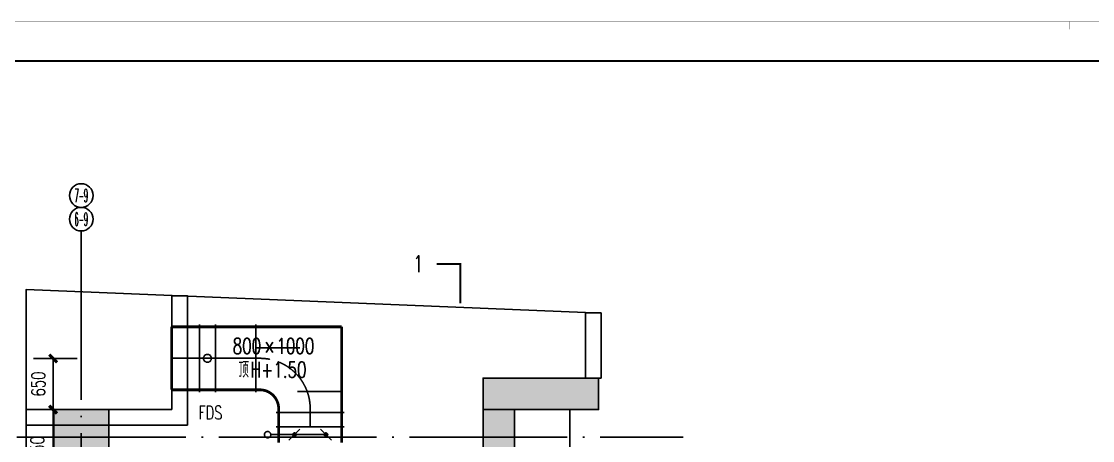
# Model space of a CAD drawing. Extents: x -778003 to -147913, y -2164908 to -814216.
# Drawn here: x -433901 to -420303, y -1278961 to -1273637 of the extents above; entities that cross this region are included whole.
import ezdxf
from ezdxf.enums import TextEntityAlignment as Align

# ---------------------------------------------------------------- set-up
doc = ezdxf.new("R2010")
doc.units = 0
doc.header["$LTSCALE"] = 1000
doc.header["$MEASUREMENT"] = 0
for name, pattern in [('CENTER2', [1.125, 0.75, -0.125, 0.125, -0.125]), ('DASH', [0.35, 0.25, -0.1]), ('结构柱网$0$DOTE', [2.42, 2, -0.2, 0.02, -0.2])]:
    doc.linetypes.add(name, pattern=pattern)
doc.layers.get('0').update_dxf_attribs({"linetype": 'CONTINUOUS'})
for name, color, linetype in [('00-风量计算', 6, 'CONTINUOUS'), ('02-TEXT_房间', 7, 'CONTINUOUS'), ('A-TECH_结构', 21, 'CONTINUOUS'), ('A_STR-砌块墙', 121, 'CONTINUOUS'), ('DOOR_FIRE', 220, 'CONTINUOUS'), ('DUCT-新风中心线', 5, 'CENTER2'), ('DUCT-新风标注', 3, 'CONTINUOUS'), ('DUCT-新风法兰', 2, 'CONTINUOUS'), ('DUCT-新风管', 3, 'CONTINUOUS'), ('DUCT-新风管端线', 2, 'CONTINUOUS'), ('DUCT-新风阀门', 7, 'CONTINUOUS'), ('H-公共文字', 7, 'CONTINUOUS'), ('TH_DIM', 3, 'CONTINUOUS'), ('结构柱网$0$S-ANNO-DOTE', 230, '结构柱网$0$DOTE'), ('结构柱网$0$建-轴网-尺寸', 86, 'CONTINUOUS')]:
    doc.layers.add(name, color=color, linetype=linetype)
doc.styles.add('_TCH_DIM', font='SIMPLEX', dxfattribs={"bigfont": 'GBCBIG'})
doc.styles.add('_TCH_DIM_T3', font='SIMPLEX', dxfattribs={"width": 0.705882, "bigfont": 'GBCBIG'})
doc.styles.add('_TCH_LABEL', font='COMPLEX', dxfattribs={"bigfont": 'GBCBIG'})
doc.styles.add('_TCH_SPACE', font='SIMPLEX', dxfattribs={"bigfont": 'GBCBIG'})
doc.styles.add('JD', font='ROMANS2.shx', dxfattribs={"width": 0.7, "bigfont": 'HZDF2.shx'})
doc.styles.add('结构柱网$0$_TCH_AXIS', font='COMPLEX', dxfattribs={"bigfont": 'GBCBIG'})
doc.dimstyles.new('_TCH_ARCH&&100', dxfattribs={"dimtxt": 297.5, "dimasz": 100, "dimexe": 250, "dimexo": 300, "dimgap": 126.25, "dimtad": 1, "dimdec": 0, "dimzin": 0, "dimdsep": 46, "dimtxsty": '_TCH_DIM_T3', "dimblk": 'ARCHTICK', "dimcen": 0.09, "dimclrt": 7, "dimazin": 2, "dimtfac": 1, "dimtdec": 0, "dimtix": 1, "dimtmove": 2, "dimatfit": 3, "dimfxl": 0, "dimtolj": 1, "dimtzin": 0, "dimarcsym": 0})

# ---------------------------------------------------------------- blocks, each defined once
blk = doc.blocks.new('$DorLib2D$00000002')
for p, q in [((-0.5, 0), (-0.5, 0.4875)), ((-0.475, 0.4875), (-0.5, 0.4875)), ((-0.475, 0), (-0.475, 0.4875)), ((0.475, 0), (0.475, 0.4875)), ((0.475, 0.4875), (0.5, 0.4875)), ((0.5, 0), (0.5, 0.4875)), ((-0.5, 0), (-0.475, 0)), ((0.5, 0), (0.475, 0))]:
    blk.add_line(p, q)
at = {"lineweight": 13}
for centre, start, end in [((-0.4875, 0), 0, 88.53072), ((0.4875, 0), 91.46928, 180)]:
    blk.add_arc(centre, 0.4875, start, end, dxfattribs=at)
blk = doc.blocks.new('A$C66654B17')
h = blk.add_hatch(color=16)
h.dxf.hatch_style = 1
h.paths.add_polyline_path([(-1000, -8215), (-1400, -8215), (-1400, -5315), (-1000, -5315)])
edge = h.paths.add_edge_path()
edge.add_line((66, -415), (-1400, -415))
edge.add_line((-1400, -415), (-1400, -2115))
edge.add_line((-1400, -2115), (-1000, -2115))
edge.add_line((-1000, -2115), (-1000, -815))
edge.add_line((-1000, -815), (66, -815))
edge.add_line((66, -815), (66, -415))
h = blk.add_hatch(color=16)
h.dxf.hatch_style = 1
h.paths.add_polyline_path([(-1000, -815), (-1400, -815), (-1400, -2115), (-1000, -2115)])
h.paths.add_polyline_path([(-1400, -415), (66, -415), (66, -815), (-1400, -815)])
h = blk.add_hatch(color=16)
h.dxf.hatch_style = 1
h.paths.add_polyline_path([(-6850, -815), (-6150, -815), (-6150, -1515), (-6850, -1515)])
at = {"color": 141}
for points in [[(-2900, -8215), (-2900, -8015), (-7200, -8015), (-7200, 710), (-100, 419), (-100, -415), (-1400, -415), (-1400, -8015)], [(66, -415), (-1400, -415), (-1400, -2115), (-1000, -2115), (-1000, -815), (66, -815), (66, -415)]]:
    blk.add_lwpolyline(points, dxfattribs=at)
for points in [[(-1400, -415), (66, -415), (66, -815), (-1400, -815)], [(-6850, -815), (-6150, -815), (-6150, -1515), (-6850, -1515)], [(-1000, -815), (-1400, -815), (-1400, -2115), (-1000, -2115)], [(-1400, -2115), (-1000, -2115), (-1000, -5315), (-1400, -5315)], [(-1000, -8215), (-1400, -8215), (-1400, -5315), (-1000, -5315)]]:
    blk.add_lwpolyline(points, close=True, dxfattribs=at)
at = {"layer": 'A-TECH_结构'}
blk.add_lwpolyline([(-300, -3215), (-1000, -3215), (-1000, -815), (-300, -815)], close=True, dxfattribs=at)
at = {"layer": 'A-TECH_结构', "linetype": 'DASH'}
blk.add_lwpolyline([(-6350, -3065), (-6350, -1515), (-5650, -1515), (-5650, -3065)], close=True, dxfattribs=at)
at = {"layer": 'A_STR-砌块墙'}
for p, q in [((-5351, -814), (-5351, 631)), ((-5351, 631), (-5151, 631)), ((-5151, -1014), (-5151, 631)), ((-100, -415), (-100, 415)), ((-100, 415), (100, 415)), ((100, -415), (100, 415)), ((-100, -415), (100, -415)), ((-7200, -814), (-5351, -814)), ((-7200, -814), (-7200, -1014)), ((-7200, -1014), (-5151, -1014)), ((-1400, -5315), (-1400, -2115)), ((-1300, -2115), (-1100, -2115)), ((-1000, -5315), (-1000, -2115)), ((-1300, -5315), (-1100, -5315)), ((-7200, -8015), (-2900, -8015)), ((-7200, -8015), (-7200, -8215)), ((-2900, -8015), (-2900, -8215)), ((-7200, -8215), (-2900, -8215))]:
    blk.add_line(p, q, dxfattribs=at)
at = {"layer": 'A_STR-砌块墙', "color": 46}
blk.add_line((-1200, -5315), (-1200, -2115), dxfattribs=at)
at = {"layer": 'DOOR_FIRE', "xscale": -1500, "yscale": 1500, "zscale": -1500, "rotation": 179.9999999887687}
blk.add_blockref('$DorLib2D$00000002', (-2150, -8115), dxfattribs=at)
at = {"layer": '02-TEXT_房间', "style": '_TCH_SPACE', "width": 0.705882}
blk.add_text('XF', height=297.5, rotation=90, dxfattribs=at).set_placement((-546, -1933))
at = {"layer": '02-TEXT_房间', "style": '_TCH_SPACE'}
blk.add_text('新风机房', height=337.6, dxfattribs=at).set_placement((-4493, -4714))
blk = doc.blocks.new('_ArchTick')
at = {"color": 0, "linetype": 'ByBlock', "const_width": 0.4}
blk.add_lwpolyline([(-0.5, -0.5), (0.5, 0.5)], dxfattribs=at)
blk = doc.blocks.new('*D86')
at = {"layer": 'TH_DIM', "color": 0, "lineweight": -2}
for p, q in [((-433194, -1277918), (-433748, -1277918)), ((-433498, -1278568), (-433498, -1277918)), ((-433194, -1278568), (-433748, -1278568))]:
    blk.add_line(p, q, dxfattribs=at)
at = {"layer": 'TH_DIM', "color": 0, "lineweight": -2, "xscale": 100, "yscale": 100, "zscale": 100}
for p, rotation in [((-433498, -1277918), 90), ((-433498, -1278568), 270)]:
    blk.add_blockref('_ArchTick', p, dxfattribs=dict(at, rotation=rotation))
at = {"layer": 'TH_DIM', "color": 7, "insert": (-433686, -1278243), "char_height": 175, "attachment_point": 5, "rotation": 90, "style": '_TCH_DIM_T3'}
blk.add_mtext('\\A1;650', dxfattribs=at)
blk = doc.blocks.new('*D90')
at = {"layer": 'TH_DIM', "color": 0, "lineweight": -2}
for p, q in [((-433358, -1278568), (-433748, -1278568)), ((-433498, -1279618), (-433498, -1278568)), ((-433358, -1279618), (-433748, -1279618))]:
    blk.add_line(p, q, dxfattribs=at)
at = {"layer": 'TH_DIM', "color": 0, "lineweight": -2, "xscale": 100, "yscale": 100, "zscale": 100}
for p, rotation in [((-433498, -1278568), 90), ((-433498, -1279618), 270)]:
    blk.add_blockref('_ArchTick', p, dxfattribs=dict(at, rotation=rotation))
at = {"layer": 'TH_DIM', "color": 7, "insert": (-433698, -1279116), "char_height": 175, "attachment_point": 5, "rotation": 90, "style": '_TCH_DIM_T3'}
blk.add_mtext('\\A1;1050', dxfattribs=at)
blk = doc.blocks.new('结构柱网$0$_AXISO')
blk.add_circle((0, 0), 0.5)
blk = doc.blocks.new('A1')
for points, const_width in [([(-584266, -1025182), (-500166, -1025182), (-500166, -965782), (-584266, -965782)], 5), ([(-507666, -966782), (-581766, -966782), (-581766, -1024182), (-507666, -1024182)], 50)]:
    blk.add_lwpolyline(points, close=True, dxfattribs=dict(const_width=const_width))
at = {"const_width": 5}
blk.add_lwpolyline([(-542216, -965782), (-542216, -965982)], dxfattribs=at)

msp = doc.modelspace()

# ---------------------------------------------------------------- linework, layer by layer
msp.add_lwpolyline([(-440371, -1274138.1), (-400071, -1274138.1), (-400071, -1302838.1), (-440371, -1302838.1)], close=True)
at = {"layer": 'DUCT-新风中心线'}
for p, q in [((-431639.2, -1277916.1), (-431992.5, -1277916.1)), ((-430925.4, -1277916.1), (-431438.8, -1277916.1)), ((-430925.2, -1277916.1), (-430875.2, -1277916.1)), ((-430235.2, -1278556.1), (-430235.2, -1278606.1)), ((-430235.2, -1278785.6), (-430235.2, -1278606.3))]:
    msp.add_line(p, q, dxfattribs=at)
msp.add_arc((-430875.2, -1278556.1), 640, 0, 90, dxfattribs=at)
at = {"layer": 'DUCT-新风法兰'}
for p, q in [((-431639.1, -1278346.1), (-431639.1, -1277486.1)), ((-431438.9, -1278346.1), (-431438.9, -1277486.1)), ((-430925.3, -1277486.1), (-430925.3, -1278346.1)), ((-429805.2, -1278606.2), (-430665.2, -1278606.2)), ((-430665.2, -1278785.7), (-429805.2, -1278785.7))]:
    msp.add_line(p, q, dxfattribs=at)
at = {"layer": 'DUCT-新风管', "const_width": 35}
for points in [[(-431639.2, -1277516.1), (-431992.5, -1277516.1)], [(-431992.5, -1277516.1), (-431992.5, -1278316.1)], [(-431639, -1277516.1), (-431439, -1277516.1)], [(-430925.4, -1277516.1), (-431438.8, -1277516.1)], [(-430925.2, -1277516.1), (-429835.2, -1277516.1)], [(-429835.2, -1277516.1), (-429835.2, -1278606.1)], [(-431992.5, -1278316.1), (-431639.2, -1278316.1)], [(-431439, -1278316.1), (-431639, -1278316.1)], [(-431438.8, -1278316.1), (-430925.4, -1278316.1)], [(-430875.2, -1278316.1), (-430925.2, -1278316.1)], [(-430635.2, -1278606.1), (-430635.2, -1278556.1)], [(-430635.2, -1278606.3), (-430635.2, -1278785.6)], [(-429835.2, -1278785.6), (-429835.2, -1278606.3)], [(-430635.2, -1278985.8), (-430635.2, -1278785.8)], [(-429835.2, -1278785.8), (-429835.2, -1278985.8)]]:
    msp.add_lwpolyline(points, dxfattribs=at)
msp.add_lwpolyline([(-430635.2, -1278556.1, 0.4142136), (-430875.2, -1278316.1)], format="xyb", dxfattribs=at)
at = {"layer": 'DUCT-新风管端线'}
for p, q in [((-431639.2, -1278316.1), (-431639.2, -1277516.1)), ((-431639, -1278316.1), (-431639, -1277516.1)), ((-431439, -1278316.1), (-431439, -1277516.1)), ((-431438.8, -1277516.1), (-431438.8, -1278316.1)), ((-430925.4, -1278316.1), (-430925.4, -1277516.1)), ((-430925.2, -1278316.1), (-430925.2, -1277516.1)), ((-430925.2, -1277782.7), (-430365.2, -1277782.7)), ((-429835.2, -1278339.4), (-430395.2, -1278339.4)), ((-429835.2, -1278606.1), (-430635.2, -1278606.1)), ((-429835.2, -1278606.3), (-430635.2, -1278606.3)), ((-430635.2, -1278785.6), (-429835.2, -1278785.6)), ((-430635.2, -1278785.8), (-429835.2, -1278785.8))]:
    msp.add_line(p, q, dxfattribs=at)
at = {"layer": 'DUCT-新风阀门'}
for p, q in [((-431575.4, -1277881.8), (-431579.4, -1277886.7)), ((-431570.9, -1277877.5), (-431575.4, -1277881.8)), ((-431565.8, -1277873.8), (-431570.9, -1277877.5)), ((-431560.3, -1277870.8), (-431565.8, -1277873.8)), ((-431554.4, -1277868.5), (-431560.3, -1277870.8)), ((-431548.3, -1277866.9), (-431554.4, -1277868.5)), ((-431542.1, -1277866.2), (-431548.3, -1277866.9)), ((-431535.8, -1277866.2), (-431542.1, -1277866.2)), ((-431529.6, -1277866.9), (-431535.8, -1277866.2)), ((-431523.5, -1277868.5), (-431529.6, -1277866.9)), ((-431517.7, -1277870.8), (-431523.5, -1277868.5)), ((-431512.2, -1277873.8), (-431517.7, -1277870.8)), ((-431507.1, -1277877.5), (-431512.2, -1277873.8)), ((-431502.5, -1277881.8), (-431507.1, -1277877.5)), ((-431498.5, -1277886.7), (-431502.5, -1277881.8)), ((-431451.5, -1277916.1), (-431626.5, -1277916.1)), ((-431588.6, -1277909.8), (-431589, -1277916.1)), ((-431589, -1277916.1), (-431588.6, -1277922.3)), ((-431587.4, -1277903.6), (-431588.6, -1277909.8)), ((-431588.6, -1277922.3), (-431587.4, -1277928.5)), ((-431585.5, -1277897.7), (-431587.4, -1277903.6)), ((-431587.4, -1277928.5), (-431585.5, -1277934.5)), ((-431582.8, -1277892), (-431585.5, -1277897.7)), ((-431585.5, -1277934.5), (-431582.8, -1277940.2)), ((-431579.4, -1277886.7), (-431582.8, -1277892)), ((-431582.8, -1277940.2), (-431579.4, -1277945.5)), ((-431579.4, -1277945.5), (-431575.4, -1277950.3)), ((-431575.4, -1277950.3), (-431570.9, -1277954.6)), ((-431570.9, -1277954.6), (-431565.8, -1277958.3)), ((-431565.8, -1277958.3), (-431560.3, -1277961.3)), ((-431560.3, -1277961.3), (-431554.4, -1277963.6)), ((-431554.4, -1277963.6), (-431548.3, -1277965.2)), ((-431548.3, -1277965.2), (-431542.1, -1277966)), ((-431542.1, -1277966), (-431535.8, -1277966)), ((-431535.8, -1277966), (-431529.6, -1277965.2)), ((-431529.6, -1277965.2), (-431523.5, -1277963.6)), ((-431523.5, -1277963.6), (-431517.7, -1277961.3)), ((-431517.7, -1277961.3), (-431512.2, -1277958.3)), ((-431512.2, -1277958.3), (-431507.1, -1277954.6)), ((-431507.1, -1277954.6), (-431502.5, -1277950.3)), ((-431502.5, -1277950.3), (-431498.5, -1277945.5)), ((-431495.2, -1277892), (-431498.5, -1277886.7)), ((-431498.5, -1277945.5), (-431495.2, -1277940.2)), ((-431492.5, -1277897.7), (-431495.2, -1277892)), ((-431495.2, -1277940.2), (-431492.5, -1277934.5)), ((-431490.6, -1277903.6), (-431492.5, -1277897.7)), ((-431492.5, -1277934.5), (-431490.6, -1277928.5)), ((-431489.4, -1277909.8), (-431490.6, -1277903.6)), ((-431490.6, -1277928.5), (-431489.4, -1277922.3)), ((-431489, -1277916.1), (-431489.4, -1277909.8)), ((-431489.4, -1277922.3), (-431489, -1277916.1)), ((-430365.2, -1278815.8), (-430505.2, -1278955.8)), ((-430105.2, -1278815.8), (-429965.2, -1278955.8)), ((-430814.6, -1278878.8), (-430815.2, -1278884.4)), ((-430815.2, -1278884.4), (-430815, -1278889.9)), ((-430815, -1278889.9), (-430814, -1278895.4)), ((-430813.3, -1278873.4), (-430814.6, -1278878.8)), ((-430814, -1278895.4), (-430812.3, -1278900.8)), ((-430811.2, -1278868.2), (-430813.3, -1278873.4)), ((-430812.3, -1278900.8), (-430809.9, -1278905.8)), ((-430808.4, -1278863.4), (-430811.2, -1278868.2)), ((-430809.9, -1278905.8), (-430806.7, -1278910.4)), ((-430804.9, -1278859), (-430808.4, -1278863.4)), ((-430806.7, -1278910.4), (-430803, -1278914.5)), ((-430800.9, -1278855.1), (-430804.9, -1278859)), ((-430803, -1278914.5), (-430798.7, -1278918.1)), ((-430796.4, -1278851.8), (-430800.9, -1278855.1)), ((-430798.7, -1278918.1), (-430794, -1278921.1)), ((-430791.5, -1278849.2), (-430796.4, -1278851.8)), ((-430794, -1278921.1), (-430788.9, -1278923.4)), ((-430786.2, -1278847.3), (-430791.5, -1278849.2)), ((-430788.9, -1278923.4), (-430783.5, -1278924.9)), ((-430780.8, -1278846.2), (-430786.2, -1278847.3)), ((-430783.5, -1278924.9), (-430778, -1278925.7)), ((-430775.2, -1278845.8), (-430780.8, -1278846.2)), ((-430778, -1278925.7), (-430772.4, -1278925.7)), ((-430769.6, -1278846.2), (-430775.2, -1278845.8)), ((-430772.4, -1278925.7), (-430766.9, -1278924.9)), ((-430764.2, -1278847.3), (-430769.6, -1278846.2)), ((-430766.9, -1278924.9), (-430761.5, -1278923.4)), ((-430758.9, -1278849.2), (-430764.2, -1278847.3)), ((-430761.5, -1278923.4), (-430756.4, -1278921.1)), ((-430754, -1278851.8), (-430758.9, -1278849.2)), ((-430756.4, -1278921.1), (-430751.7, -1278918.1)), ((-430749.5, -1278855.1), (-430754, -1278851.8)), ((-430751.7, -1278918.1), (-430747.4, -1278914.5)), ((-430745.5, -1278859), (-430749.5, -1278855.1)), ((-430747.4, -1278914.5), (-430743.7, -1278910.4)), ((-430742.1, -1278863.4), (-430745.5, -1278859)), ((-430743.7, -1278910.4), (-430740.6, -1278905.8)), ((-430739.3, -1278868.2), (-430742.1, -1278863.4)), ((-430740.6, -1278905.8), (-430738.1, -1278900.8)), ((-430737.2, -1278873.4), (-430739.3, -1278868.2)), ((-430738.1, -1278900.8), (-430736.4, -1278895.4)), ((-430735.8, -1278878.8), (-430737.2, -1278873.4)), ((-430736.4, -1278895.4), (-430735.4, -1278889.9)), ((-430735.2, -1278884.4), (-430735.8, -1278878.8)), ((-430735.4, -1278889.9), (-430735.2, -1278884.4)), ((-430735.2, -1278885.8), (-430635.2, -1278885.8)), ((-430635.2, -1278885.8), (-430235.2, -1278885.8)), ((-430456.5, -1278879.7), (-430457.3, -1278883.7)), ((-430457.3, -1278883.7), (-430457.3, -1278887.8)), ((-430457.3, -1278887.8), (-430456.5, -1278891.8)), ((-430455.1, -1278875.9), (-430456.5, -1278879.7)), ((-430456.5, -1278891.8), (-430455.1, -1278895.6)), ((-430452.9, -1278872.4), (-430455.1, -1278875.9)), ((-430455.1, -1278895.6), (-430452.9, -1278899.1)), ((-430450.1, -1278869.4), (-430452.9, -1278872.4)), ((-430452.9, -1278899.1), (-430450.1, -1278902.1)), ((-430449.8, -1278882.2), (-430450.2, -1278885.1)), ((-430450.2, -1278885.1), (-430450.1, -1278887.9)), ((-430446.9, -1278866.9), (-430450.1, -1278869.4)), ((-430450.1, -1278887.9), (-430449.4, -1278890.7)), ((-430450.1, -1278902.1), (-430446.9, -1278904.6)), ((-430448.9, -1278879.5), (-430449.8, -1278882.2)), ((-430449.4, -1278890.7), (-430448.2, -1278893.3)), ((-430447.4, -1278877.1), (-430448.9, -1278879.5)), ((-430448.2, -1278893.3), (-430446.6, -1278895.6)), ((-430445.6, -1278874.9), (-430447.4, -1278877.1)), ((-430443.2, -1278865.1), (-430446.9, -1278866.9)), ((-430446.9, -1278904.6), (-430443.2, -1278906.4)), ((-430446.6, -1278895.6), (-430444.5, -1278897.6)), ((-430445.6, -1278883.2), (-430445.9, -1278885.3)), ((-430445.9, -1278885.3), (-430445.8, -1278887.3)), ((-430445.8, -1278887.3), (-430445.4, -1278889.3)), ((-430443.3, -1278873.1), (-430445.6, -1278874.9)), ((-430445, -1278881.3), (-430445.6, -1278883.2)), ((-430445.4, -1278889.3), (-430444.5, -1278891.1)), ((-430444, -1278879.5), (-430445, -1278881.3)), ((-430444.5, -1278891.1), (-430443.3, -1278892.8)), ((-430444.5, -1278897.6), (-430442.1, -1278899.1)), ((-430442.6, -1278878), (-430444, -1278879.5)), ((-430440.8, -1278871.8), (-430443.3, -1278873.1)), ((-430443.3, -1278892.8), (-430441.8, -1278894.2)), ((-430439.3, -1278864), (-430443.2, -1278865.1)), ((-430443.2, -1278906.4), (-430439.3, -1278907.5)), ((-430441, -1278876.7), (-430442.6, -1278878)), ((-430442.1, -1278899.1), (-430439.4, -1278900.2)), ((-430441.8, -1278894.2), (-430440.1, -1278895.3)), ((-430439.2, -1278875.8), (-430441, -1278876.7)), ((-430438.1, -1278871), (-430440.8, -1278871.8)), ((-430440.1, -1278895.3), (-430438.2, -1278896.1)), ((-430439.4, -1278900.2), (-430436.6, -1278900.7)), ((-430435.2, -1278863.6), (-430439.3, -1278864)), ((-430439.3, -1278907.5), (-430435.2, -1278907.9)), ((-430437.2, -1278875.2), (-430439.2, -1278875.8)), ((-430438.2, -1278896.1), (-430436.2, -1278896.4)), ((-430435.2, -1278870.8), (-430438.1, -1278871)), ((-430435.2, -1278875), (-430437.2, -1278875.2)), ((-430436.6, -1278900.7), (-430433.8, -1278900.7)), ((-430436.2, -1278896.4), (-430434.2, -1278896.4)), ((-430431.1, -1278864), (-430435.2, -1278863.6)), ((-430432.4, -1278871), (-430435.2, -1278870.8)), ((-430433.2, -1278875.2), (-430435.2, -1278875)), ((-430435.2, -1278885.8), (-430035.2, -1278885.8)), ((-430435.2, -1278907.9), (-430431.1, -1278907.5)), ((-430434.2, -1278896.4), (-430432.2, -1278896.1)), ((-430433.8, -1278900.7), (-430431, -1278900.2)), ((-430431.2, -1278875.8), (-430433.2, -1278875.2)), ((-430429.6, -1278871.8), (-430432.4, -1278871)), ((-430432.2, -1278896.1), (-430430.3, -1278895.3)), ((-430429.4, -1278876.7), (-430431.2, -1278875.8)), ((-430427.2, -1278865.1), (-430431.1, -1278864)), ((-430431.1, -1278907.5), (-430427.2, -1278906.4)), ((-430431, -1278900.2), (-430428.3, -1278899.1)), ((-430430.3, -1278895.3), (-430428.6, -1278894.2)), ((-430427.1, -1278873.1), (-430429.6, -1278871.8)), ((-430427.8, -1278878), (-430429.4, -1278876.7)), ((-430428.6, -1278894.2), (-430427.1, -1278892.8)), ((-430428.3, -1278899.1), (-430425.9, -1278897.6)), ((-430426.5, -1278879.5), (-430427.8, -1278878)), ((-430423.6, -1278866.9), (-430427.2, -1278865.1)), ((-430427.2, -1278906.4), (-430423.6, -1278904.6)), ((-430424.9, -1278874.9), (-430427.1, -1278873.1)), ((-430427.1, -1278892.8), (-430425.9, -1278891.1)), ((-430425.5, -1278881.3), (-430426.5, -1278879.5)), ((-430425.9, -1278891.1), (-430425.1, -1278889.3)), ((-430425.9, -1278897.6), (-430423.9, -1278895.6)), ((-430424.8, -1278883.2), (-430425.5, -1278881.3)), ((-430425.1, -1278889.3), (-430424.6, -1278887.3)), ((-430423, -1278877.1), (-430424.9, -1278874.9)), ((-430424.5, -1278885.3), (-430424.8, -1278883.2)), ((-430424.6, -1278887.3), (-430424.5, -1278885.3)), ((-430423.9, -1278895.6), (-430422.2, -1278893.3)), ((-430420.3, -1278869.4), (-430423.6, -1278866.9)), ((-430423.6, -1278904.6), (-430420.3, -1278902.1)), ((-430421.6, -1278879.5), (-430423, -1278877.1)), ((-430422.2, -1278893.3), (-430421, -1278890.7)), ((-430420.6, -1278882.2), (-430421.6, -1278879.5)), ((-430421, -1278890.7), (-430420.4, -1278887.9)), ((-430420.2, -1278885.1), (-430420.6, -1278882.2)), ((-430420.4, -1278887.9), (-430420.2, -1278885.1)), ((-430417.5, -1278872.4), (-430420.3, -1278869.4)), ((-430420.3, -1278902.1), (-430417.5, -1278899.1)), ((-430415.4, -1278875.9), (-430417.5, -1278872.4)), ((-430417.5, -1278899.1), (-430415.4, -1278895.6)), ((-430413.9, -1278879.7), (-430415.4, -1278875.9)), ((-430415.4, -1278895.6), (-430413.9, -1278891.8)), ((-430413.2, -1278883.7), (-430413.9, -1278879.7)), ((-430413.9, -1278891.8), (-430413.2, -1278887.8)), ((-430413.2, -1278887.8), (-430413.2, -1278883.7)), ((-430056.5, -1278879.7), (-430057.3, -1278883.7)), ((-430057.3, -1278883.7), (-430057.3, -1278887.8)), ((-430057.3, -1278887.8), (-430056.5, -1278891.8)), ((-430055.1, -1278875.9), (-430056.5, -1278879.7)), ((-430056.5, -1278891.8), (-430055.1, -1278895.6)), ((-430052.9, -1278872.4), (-430055.1, -1278875.9)), ((-430055.1, -1278895.6), (-430052.9, -1278899.1)), ((-430050.1, -1278869.4), (-430052.9, -1278872.4)), ((-430052.9, -1278899.1), (-430050.1, -1278902.1)), ((-430049.8, -1278882.2), (-430050.2, -1278885.1)), ((-430050.2, -1278885.1), (-430050.1, -1278887.9)), ((-430046.9, -1278866.9), (-430050.1, -1278869.4)), ((-430050.1, -1278887.9), (-430049.4, -1278890.7)), ((-430050.1, -1278902.1), (-430046.9, -1278904.6)), ((-430048.9, -1278879.5), (-430049.8, -1278882.2)), ((-430049.4, -1278890.7), (-430048.2, -1278893.3)), ((-430047.4, -1278877.1), (-430048.9, -1278879.5)), ((-430048.2, -1278893.3), (-430046.6, -1278895.6)), ((-430045.6, -1278874.9), (-430047.4, -1278877.1)), ((-430043.2, -1278865.1), (-430046.9, -1278866.9)), ((-430046.9, -1278904.6), (-430043.2, -1278906.4)), ((-430046.6, -1278895.6), (-430044.5, -1278897.6)), ((-430045.6, -1278883.2), (-430045.9, -1278885.3)), ((-430045.9, -1278885.3), (-430045.8, -1278887.3)), ((-430045.8, -1278887.3), (-430045.4, -1278889.3)), ((-430043.3, -1278873.1), (-430045.6, -1278874.9)), ((-430045, -1278881.3), (-430045.6, -1278883.2)), ((-430045.4, -1278889.3), (-430044.5, -1278891.1)), ((-430044, -1278879.5), (-430045, -1278881.3)), ((-430044.5, -1278891.1), (-430043.3, -1278892.8)), ((-430044.5, -1278897.6), (-430042.1, -1278899.1)), ((-430042.6, -1278878), (-430044, -1278879.5)), ((-430040.8, -1278871.8), (-430043.3, -1278873.1)), ((-430043.3, -1278892.8), (-430041.8, -1278894.2)), ((-430039.3, -1278864), (-430043.2, -1278865.1)), ((-430043.2, -1278906.4), (-430039.3, -1278907.5)), ((-430041, -1278876.7), (-430042.6, -1278878)), ((-430042.1, -1278899.1), (-430039.4, -1278900.2)), ((-430041.8, -1278894.2), (-430040.1, -1278895.3)), ((-430039.2, -1278875.8), (-430041, -1278876.7)), ((-430038.1, -1278871), (-430040.8, -1278871.8)), ((-430040.1, -1278895.3), (-430038.2, -1278896.1)), ((-430039.4, -1278900.2), (-430036.6, -1278900.7)), ((-430035.2, -1278863.6), (-430039.3, -1278864)), ((-430039.3, -1278907.5), (-430035.2, -1278907.9)), ((-430037.2, -1278875.2), (-430039.2, -1278875.8)), ((-430038.2, -1278896.1), (-430036.2, -1278896.4)), ((-430035.2, -1278870.8), (-430038.1, -1278871)), ((-430035.2, -1278875), (-430037.2, -1278875.2)), ((-430036.6, -1278900.7), (-430033.8, -1278900.7)), ((-430036.2, -1278896.4), (-430034.2, -1278896.4)), ((-430031.1, -1278864), (-430035.2, -1278863.6)), ((-430032.4, -1278871), (-430035.2, -1278870.8)), ((-430033.2, -1278875.2), (-430035.2, -1278875)), ((-430035.2, -1278907.9), (-430031.1, -1278907.5)), ((-430034.2, -1278896.4), (-430032.2, -1278896.1)), ((-430033.8, -1278900.7), (-430031, -1278900.2)), ((-430031.2, -1278875.8), (-430033.2, -1278875.2)), ((-430029.6, -1278871.8), (-430032.4, -1278871)), ((-430032.2, -1278896.1), (-430030.3, -1278895.3)), ((-430029.4, -1278876.7), (-430031.2, -1278875.8)), ((-430027.2, -1278865.1), (-430031.1, -1278864)), ((-430031.1, -1278907.5), (-430027.2, -1278906.4)), ((-430031, -1278900.2), (-430028.3, -1278899.1)), ((-430030.3, -1278895.3), (-430028.6, -1278894.2)), ((-430027.1, -1278873.1), (-430029.6, -1278871.8)), ((-430027.8, -1278878), (-430029.4, -1278876.7)), ((-430028.6, -1278894.2), (-430027.1, -1278892.8)), ((-430028.3, -1278899.1), (-430025.9, -1278897.6)), ((-430026.5, -1278879.5), (-430027.8, -1278878)), ((-430023.6, -1278866.9), (-430027.2, -1278865.1)), ((-430027.2, -1278906.4), (-430023.6, -1278904.6)), ((-430024.9, -1278874.9), (-430027.1, -1278873.1)), ((-430027.1, -1278892.8), (-430025.9, -1278891.1)), ((-430025.5, -1278881.3), (-430026.5, -1278879.5)), ((-430025.9, -1278891.1), (-430025.1, -1278889.3)), ((-430025.9, -1278897.6), (-430023.9, -1278895.6)), ((-430024.8, -1278883.2), (-430025.5, -1278881.3)), ((-430025.1, -1278889.3), (-430024.6, -1278887.3)), ((-430023, -1278877.1), (-430024.9, -1278874.9)), ((-430024.5, -1278885.3), (-430024.8, -1278883.2)), ((-430024.6, -1278887.3), (-430024.5, -1278885.3)), ((-430023.9, -1278895.6), (-430022.2, -1278893.3)), ((-430020.3, -1278869.4), (-430023.6, -1278866.9)), ((-430023.6, -1278904.6), (-430020.3, -1278902.1)), ((-430021.6, -1278879.5), (-430023, -1278877.1)), ((-430022.2, -1278893.3), (-430021, -1278890.7)), ((-430020.6, -1278882.2), (-430021.6, -1278879.5)), ((-430021, -1278890.7), (-430020.4, -1278887.9)), ((-430020.2, -1278885.1), (-430020.6, -1278882.2)), ((-430020.4, -1278887.9), (-430020.2, -1278885.1)), ((-430017.5, -1278872.4), (-430020.3, -1278869.4)), ((-430020.3, -1278902.1), (-430017.5, -1278899.1)), ((-430015.4, -1278875.9), (-430017.5, -1278872.4)), ((-430017.5, -1278899.1), (-430015.4, -1278895.6)), ((-430013.9, -1278879.7), (-430015.4, -1278875.9)), ((-430015.4, -1278895.6), (-430013.9, -1278891.8)), ((-430013.2, -1278883.7), (-430013.9, -1278879.7)), ((-430013.9, -1278891.8), (-430013.2, -1278887.8)), ((-430013.2, -1278887.8), (-430013.2, -1278883.7))]:
    msp.add_line(p, q, dxfattribs=at)
at = {"layer": 'H-公共文字', "const_width": 25}
msp.add_lwpolyline([(-428328.7, -1277217), (-428328.7, -1276717), (-428628.7, -1276717)], dxfattribs=at)
at = {"layer": '结构柱网$0$S-ANNO-DOTE'}
for p, q in [((-433141.2, -1276444.9), (-433141.2, -1286739.6)), ((-433814, -1278918), (-425501.1, -1278918))]:
    msp.add_line(p, q, dxfattribs=at)
at = {"layer": '结构柱网$0$建-轴网-尺寸'}
for p, q in [((-433141.2, -1276572.4), (-433141.2, -1276298.7)), ((-433686.5, -1278918), (-433960.3, -1278918))]:
    msp.add_line(p, q, dxfattribs=at)

# ---------------------------------------------------------------- block references
at = {"xscale": 0.5, "yscale": 0.5, "zscale": 0.5}
msp.add_blockref('A1', (-149487.9, -790747.2), dxfattribs=at)
at = {"layer": '00-风量计算'}
msp.add_blockref('A$C66654B17', (-426641.2, -1277752.7), dxfattribs=at)
at = {"layer": '结构柱网$0$建-轴网-尺寸'}
ref = msp.add_blockref('结构柱网$0$_AXISO', (-433141.2, -1275848.7), dxfattribs=dict(at, xscale=300, yscale=300, zscale=300))
ref.add_attrib('A', '7-9', dxfattribs={"height": 169.71, "style": '结构柱网$0$_TCH_AXIS', "width": 0.35}).set_placement((-433226.1, -1275933.5), (-433056.4, -1275933.5), align=Align.FIT)
ref = msp.add_blockref('结构柱网$0$_AXISO', (-433141.2, -1276148.7), dxfattribs=dict(at, xscale=300, yscale=300, zscale=300))
ref.add_attrib('A', '6-9', dxfattribs={"height": 169.71, "style": '结构柱网$0$_TCH_AXIS', "width": 0.35}).set_placement((-433226.1, -1276233.5), (-433056.4, -1276233.5), align=Align.FIT)

# ---------------------------------------------------------------- texts
at = {"layer": 'DUCT-新风标注'}
for s, height, style, width, p in [('800', 200, 'JD', 0.7, (-431218.2, -1277861.1, 4000)), ('×', 198.4, 'JD', 0.7, (-430818.2, -1277861.1, 4000)), ('1000', 200, 'JD', 0.7, (-430663.1, -1277861.1, 4000)), ('顶', 198.4, 'JD', 0.7, (-431144.9, -1278160.6, 4000)), ('H+1.50', 200, 'JD', 0.7, (-430989.7, -1278160.6, 4000)), ('FDS', 170, '_TCH_DIM', 0.705882, (-431654.3, -1278690.9))]:
    msp.add_text(s, height=height, dxfattribs=dict(at, style=style, width=width)).set_placement(p)
at = {"layer": 'H-公共文字', "color": 7, "style": '_TCH_LABEL', "width": 0.705882}
msp.add_text('1', height=212.5, dxfattribs=at).set_placement((-428928.7, -1276823.3))

# ---------------------------------------------------------------- dimensions: what is measured, and where the dimension line sits
at = {"layer": 'TH_DIM'}
dim = msp.add_aligned_dim(p1=(-432893.9, -1278568), p2=(-432893.9, -1277917.6), distance=604.3, text='650', dimstyle='_TCH_ARCH&&100', override={"dimtxt": 175, "dimgap": 100}, dxfattribs=at)
dim.commit()
dim.dimension.update_dxf_attribs({"geometry": '*D86', "text_midpoint": (-433685.8, -1278242.8)})
dim = msp.add_linear_dim(base=(-433498.3, -1278568), p1=(-433058.2, -1279618), p2=(-433058.2, -1278568), angle=90, text='1050', dimstyle='_TCH_ARCH&&100', override={"dimtxt": 175, "dimgap": 100}, dxfattribs=at)
dim.commit()
dim.dimension.update_dxf_attribs({"geometry": '*D90', "text_midpoint": (-433698.3, -1279116), "dimtype": 129})

doc.saveas('drawing.dxf')
